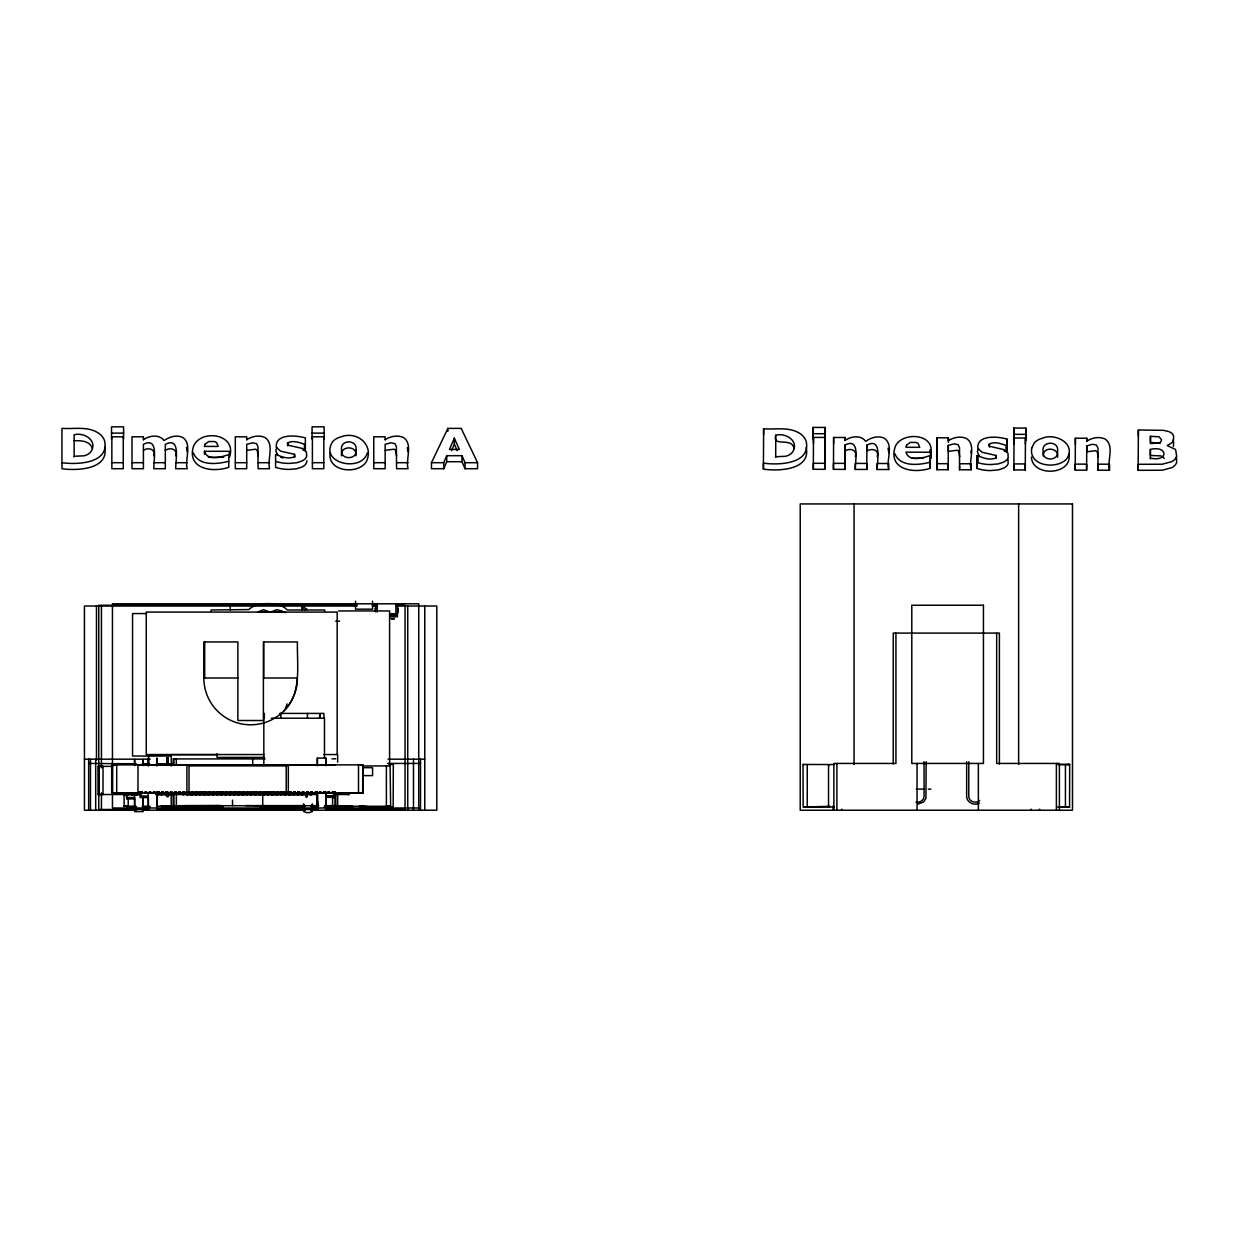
<?xml version="1.0" encoding="UTF-8"?>
<svg xmlns="http://www.w3.org/2000/svg" width="1239" height="1239" viewBox="0 0 1239 1239"><rect width="100%" height="100%" fill="white"/><g stroke="black" fill="none" stroke-linecap="round" stroke-linejoin="round"><path stroke-width="1.5" d="M98.005 766.368L103.023 766.352L103.007 794.509L98.005 794.54L98.005 766.352L100.127 766.337M137.219 793.053L111.696 793.053L111.696 764.866L112.95 764.866M116.698 793.022L116.714 764.866L111.773 764.897M124.241 806.233L123.946 792.65M126.75 794.509L126.75 793.456M128.206 798.551L128.206 806.264L123.946 806.233M140.441 793.022L140.441 791.969M157.461 793.022L157.461 791.969M160.791 794.509L160.791 793.456M161.72 793.022L161.72 791.969M165.035 794.509L165.035 793.456M165.964 793.022L165.964 791.969M167.993 759.414L167.962 761.242C165.345 759.461 170.27 762.295 166.893 762.372L166.924 759.414L167.993 759.414L167.9 764.695M169.294 794.509L169.294 793.456M170.223 793.022L170.223 791.969M174.482 793.022L174.482 791.969M178.726 793.022L178.726 791.969M182.985 793.022L182.985 791.969M186.903 793.053L186.903 764.897M187.244 793.022L187.244 791.969M189.04 764.897L189.025 793.053L188.932 791.969M191.487 793.022L191.487 791.969M195.747 793.022L195.747 791.969M200.006 793.022L200.006 791.969M204.249 793.022L204.265 791.969M208.508 793.022L208.508 791.969M212.767 793.022L212.767 791.969M217.026 793.022L217.026 791.969M221.27 793.022L221.27 791.969M225.529 793.022L225.529 791.969M229.788 793.022L229.788 791.969M234.032 793.022L234.032 791.969M238.291 793.022L238.291 791.969M242.55 793.022L242.55 791.969M246.793 793.022L246.793 791.969M251.052 793.022L251.052 791.969M255.311 793.022L255.311 791.969M259.555 793.022L259.555 791.969M263.814 793.022L263.814 791.969M268.073 793.022L268.073 791.969M272.317 793.022L272.317 791.969M276.576 793.022L276.576 791.969M280.835 793.022L280.835 791.969M285.078 793.022L285.078 791.969M289.337 793.022L289.337 791.969M293.597 793.022L293.597 791.969M297.84 793.022L297.84 791.969M302.099 793.022L302.099 791.969M303.725 804.297C297.67 815.479 318.299 815.479 312.243 804.297M303.787 805.056L303.663 805.412M306.358 793.022L306.358 791.969M310.602 793.022L310.602 791.969M317.416 793.363L315.821 793.068M317.416 791.86L317.416 810.229L317.354 801.215M317.354 765.501L317.354 758.082L325.872 758.082L325.872 765.702M317.478 804.498L317.478 802.841M325.872 795.546L325.934 810.229L325.872 801.215M325.872 794.416L325.872 791.814M325.872 765.501L325.872 758.082M325.996 804.498L325.996 802.841M333.911 797.482L325.934 797.296M333.849 794.261L333.911 797.606L333.911 792.217L333.911 793.316M333.972 795.903L333.972 791.86M335.057 793.053L335.057 792.015L335.057 793.115L137.978 793.022L137.994 764.866L335.057 764.788M386.382 806.279L386.382 765.748M324.99 806.233L390.641 806.279L390.068 763.704M390.161 764.556L393.321 764.432L393.166 807.007M807.255 807.023L807.255 764.571M828.535 807.007L828.535 765.129M1065.432 807.038L1065.432 764.587M1057.843 807.038L1069.551 807.038L1069.691 764.463L1058.571 764.478M763.41 469.132L763.627 428.802C775.955 429.67 790.141 426.386 800.905 434.161A22.581 15.968 0 0 1 806.217 441.471C810.956 464.3 778.061 465.291 763.41 463.123L763.41 469.132C778.061 471.3 810.956 470.324 806.217 447.496M775.676 457.377L775.784 435.245C785.572 432.488 799.341 440.852 792.759 451.755A12.096 8.549 0 0 1 785.557 456.293L775.645 456.726M813.218 427.409L813.187 439.721L813.187 433.696L825.236 433.743L825.236 439.752L825.282 427.44L813.218 427.409L813.218 433.418M813.326 469.287L813.481 437.398L824.895 437.429L824.725 469.333L813.326 469.287L813.326 463.278L824.725 463.309L824.725 469.333M824.725 463.309L824.895 437.429M877.212 469.488C876.809 462.023 882.757 437.011 866.897 445.095L866.773 469.457L855.313 469.426C854.879 461.992 860.842 436.964 844.983 445.033L844.874 469.395L833.46 469.349L833.63 437.46L845.044 437.491L845.044 440.495C850.837 436.205 860.95 434.703 865.643 441.332C870.94 437.63 878.048 435.307 884.228 438.203C894.186 444.894 886.024 460.087 888.688 469.535L877.212 469.488L877.212 463.479L888.688 463.51L888.688 469.535M844.874 469.395L844.983 445.033M845.013 440.356L845.044 437.491M930.969 452.235C933.741 432.504 899.7 431.776 894.883 447.728C888.456 470.139 914.599 473.716 930.257 468.218L930.303 455.534C923.117 457.872 908.853 462.302 905.972 452.158L930.969 452.235L930.969 458.26L929.962 450.067M948.346 437.816L948.331 440.681C953.658 437.274 960.69 435.849 966.606 438.575C976.471 445.328 968.464 460.35 971.066 469.798L959.59 469.751L959.513 447.775L958.15 444.724L954.2 443.825L948.3 445.359L948.176 469.72L936.761 469.689L936.932 437.785L948.346 437.816L948.346 442.323M936.761 469.689L936.932 437.785M959.59 469.751L959.606 466.081M1007.973 459.22L1008.159 463.603A11.027 7.79 0 0 1 1003.807 468.048L998.262 469.922L990.642 470.572A32.168 22.736 0 0 1 977.075 468.45L977.106 455.611L978.051 455.611C983.518 458.43 990.534 460.443 996.388 457.826L996.017 455.472L982.171 452.266L977.865 448.472C976.425 434.486 998.107 436.36 1006.982 439.133L1006.982 445.157M1006.982 439.133L1006.935 451.693L1006.935 445.684C1001.484 444.027 994.994 441.007 989.388 444.058L989.388 447.078M1013.765 428.044L1013.719 440.356L1013.719 434.331L1025.784 434.378L1025.784 440.387L1025.83 428.09L1013.765 428.044L1013.765 434.068M1025.443 438.064L1025.273 469.968L1013.858 469.922L1014.029 438.033L1025.443 438.064L1025.443 444.073M1098.033 470.201L1097.955 448.208L1096.592 445.173L1092.643 444.274L1086.742 445.792L1086.618 470.154L1075.22 470.123L1075.375 438.219L1086.789 438.25L1086.789 441.27C1091.993 437.599 1099.148 436.329 1105.049 439.009C1114.914 445.761 1106.907 460.784 1109.509 470.231L1098.033 470.201L1098.033 464.176L1109.509 464.222L1109.509 470.231M1086.773 441.115L1086.789 438.25M1138.161 470.324L1138.378 429.979L1163.622 430.351L1168.78 431.575A9.339 6.598 0 0 1 1173.612 436.035L1173.457 440.449L1172.125 442.54L1167.2 445.591L1175.563 449.463L1176.694 456.324A12.963 9.169 0 0 1 1171.955 461.605L1162.197 464.222L1138.161 464.3L1138.161 470.324L1162.197 470.231L1171.955 467.614A12.963 9.169 0 0 0 1176.694 462.333L1176.4 456.788M1150.365 458.91L1150.381 449.447C1168.036 444.94 1168.826 462.395 1150.319 458.058M1150.458 436.314L1150.411 443.577L1158.93 443.066L1160.958 441.75L1161.532 439.768L1159.069 436.778L1150.458 436.314L1150.458 442.338L1160.169 443.314M375.154 611.23L375.169 608.039M375.68 611.896L375.742 603.532M377.276 611.911L377.337 603.532M395.938 603.672L395.845 616.96L390.533 616.852L390.548 613.692L395.876 613.723M397.44 616.976L397.533 603.672M398.013 612.453L398.044 608.194M166.754 764.649L166.94 760.467L168.039 760.483M330.193 452.731C326.926 471.889 358.334 475.157 366.45 461.497C374.209 444.847 357.018 430.537 340.818 436.918A15.813 11.182 0 0 0 332.672 441.657C318.671 463.262 361.695 472.895 367.379 452.793M229.447 457.299C237.764 433.542 200.006 428.353 193.315 446.892C186.981 469.318 213.139 472.818 228.781 467.258L228.781 454.589C221.611 456.959 207.378 461.404 204.435 451.29L229.447 451.29M127.354 794.602L127.509 793.533M131.613 794.602L131.752 793.533M135.856 794.602L136.011 793.533M140.115 794.602L140.27 793.533M153.806 793.115L153.961 792.062M157.678 794.509L158.22 793.456L157.88 794.602M158.065 793.115L158.205 792.062M158.607 793.022L158.762 791.969L159.072 793.115M161.937 794.509L161.937 793.456M162.324 793.115L162.464 792.062M162.867 793.022L163.021 791.969L163.316 793.115M166.196 794.509L166.181 793.456M166.568 793.115L166.723 792.062M167.126 793.022L167.265 791.969L167.575 793.115M170.44 794.509L170.44 793.456M170.827 793.115L170.982 792.062M171.369 793.022L171.524 791.969L171.834 793.115M175.086 793.115L175.226 792.062M175.628 793.022L175.783 791.969L176.077 793.115M179.33 793.115L179.485 792.062M179.887 793.022L180.027 791.969L180.336 793.115M182.799 793.533L182.66 794.602L183.961 794.602L183.961 793.533M183.589 793.115L183.744 792.062M184.131 793.022L184.286 791.969L184.596 793.115M186.903 794.602L187.058 793.533M187.848 793.115L187.987 792.062M188.39 793.022L188.545 791.969L188.839 793.115M191.162 794.602L191.317 793.533M192.091 793.115L192.246 792.062M192.649 793.022L192.788 791.969L193.098 793.115M195.421 794.602L195.561 793.533M196.351 793.115L196.505 792.062M196.908 793.022L197.047 791.969L197.357 793.115M199.665 794.602L199.82 793.533M200.61 793.115L200.749 792.062M201.152 793.022L201.307 791.969L201.601 793.115M203.924 794.602L204.079 793.533M204.853 793.115L205.008 792.062M205.411 793.022L205.55 791.969L205.86 793.115M208.183 794.602L208.322 793.533M209.112 793.115L209.267 792.062M209.67 793.022L209.809 791.969L210.119 793.115M212.442 794.602L212.581 793.533M213.371 793.115L213.511 792.062M213.913 793.022L214.068 791.969L214.362 793.115M216.686 794.602L216.84 793.533M217.615 793.115L217.77 792.062M218.172 793.022L218.327 791.969L218.622 793.115M220.945 794.602L221.084 793.533M221.874 793.115L222.029 792.062M222.431 793.022L222.571 791.969L222.881 793.115M225.204 794.602L225.343 793.533M226.133 793.115L226.272 792.062M226.675 793.022L226.83 791.969L227.124 793.115M229.447 794.602L229.602 793.533M230.377 793.115L230.531 792.062M230.934 793.022L231.089 791.969L231.383 793.115M233.706 794.602L233.861 793.533M234.636 793.115L234.791 792.062M235.193 793.022L235.333 791.969L235.642 793.115M237.965 794.602L238.105 793.533M238.895 793.115L239.034 792.062M239.437 793.022L239.592 791.969L239.886 793.115M242.209 794.602L242.364 793.533M243.138 793.115L243.293 792.062M243.696 793.022L243.851 791.969L244.145 793.115M246.468 794.602L246.623 793.533M247.397 793.115L247.552 792.062M247.955 793.022L248.094 791.969L248.404 793.115M250.727 794.602L250.867 793.533M251.656 793.115L251.796 792.062M252.198 793.022L252.353 791.969L252.663 793.115M254.971 794.602L255.126 793.533M255.915 793.115L256.055 792.062M259.23 794.602L259.385 793.533M260.159 793.115L260.314 792.062M263.489 794.602L263.628 793.533M264.418 793.115L264.557 792.062M267.732 794.602L267.887 793.533M268.677 793.115L268.817 792.062M271.991 794.602L272.146 793.533M272.921 793.115L273.076 792.062M276.251 794.602L276.39 793.533M277.18 793.115L277.335 792.062M280.494 794.602L280.649 793.533M284.753 794.602L284.908 793.533M286.24 793.022L286.194 764.866M289.012 794.602L289.152 793.533M293.256 794.602L293.411 793.533M294.743 793.022L294.897 791.969L295.192 793.115M297.515 794.602L297.67 793.533M299.002 793.022L299.141 791.969L299.451 793.115M301.774 794.602L301.913 793.533M303.245 793.022L303.4 791.969L303.71 793.115M306.018 794.602L306.172 793.533M307.504 793.022L307.659 791.969L307.953 793.115M310.431 793.533L310.277 794.602L310.277 793.533M311.763 793.022L311.903 791.969L312.213 793.115M319.724 793.115L319.863 792.062M323.968 793.115L324.122 792.062M328.227 793.115L328.381 792.062M332.486 793.115L332.625 792.062M341.577 455.828C339.765 445.235 357.823 445.281 355.98 455.828M1043.331 455.828C1042.804 446.133 1059.546 447.449 1057.533 457.176M306.962 460.629L306.653 462.41A11.027 7.79 0 0 1 302.331 466.871L296.802 468.76L289.198 469.426A32.168 22.736 0 0 1 275.6 467.351L275.6 454.512L276.545 454.512C282.012 457.315 289.043 459.313 294.897 456.664L294.51 454.31L280.633 451.151L276.312 447.387C274.795 433.387 296.493 435.199 305.367 437.94L305.367 450.5L302.595 449.649M1173.457 446.458L1173.612 442.044A9.339 6.598 0 0 0 1172.667 440.263M128.097 794.602L128.36 793.533M132.356 794.602L132.604 793.533M136.6 794.602L136.863 793.533M141.788 793.115L142.051 792.062M146.047 793.115L146.31 792.062M150.306 793.115L150.554 792.062M154.55 793.115L154.813 792.062M156.826 794.509L157.09 793.456M157.756 793.022L158.019 791.969L158.205 793.115M158.809 793.115L159.072 792.062L159.15 793.022M161.333 793.456L161.333 794.509M162.015 793.022L162.278 791.969L162.464 793.115M163.068 793.115L163.316 792.062L163.409 793.022M165.592 793.456L165.592 794.509M166.274 793.022L166.522 791.969L166.723 793.115M167.311 793.115L167.575 792.062L167.652 793.022M169.851 793.456L169.851 794.509M170.517 793.022L170.781 791.969L170.967 793.115M171.571 793.115L171.834 792.062L171.911 793.022M174.776 793.022L175.04 791.969L175.226 793.115M175.83 793.115L176.077 792.062L176.17 793.022M179.036 793.022L179.283 791.969L179.485 793.115M180.073 793.115L180.336 792.062L180.414 793.022M183.279 793.022L183.542 791.969L183.744 793.115M183.403 794.602L183.651 793.533M184.332 793.115L184.596 792.062M187.538 793.022L187.801 791.969L187.987 793.115M187.662 794.602L187.91 793.533M188.591 793.115L188.839 792.062M191.797 793.022L192.045 791.969L192.246 793.115M191.906 794.602L192.169 793.533M192.835 793.115L193.098 792.062M196.041 793.022L196.304 791.969L196.505 793.115M196.165 794.602L196.428 793.533M197.094 793.115L197.357 792.062M200.3 793.022L200.563 791.969L200.749 793.115M200.424 794.602L200.672 793.533M201.353 793.115L201.601 792.062M204.559 793.022L204.807 791.969L205.008 793.115M204.667 794.602L204.931 793.533M205.597 793.115L205.86 792.062M208.802 793.022L209.066 791.969L209.267 793.115M208.926 794.602L209.19 793.533M209.856 793.115L210.119 792.062M213.062 793.022L213.325 791.969L213.511 793.115M213.185 794.602L213.433 793.533M214.115 793.115L214.362 792.062M217.321 793.022L217.568 791.969L217.77 793.115M217.429 794.602L217.692 793.533M218.358 793.115L218.622 792.062M221.564 793.022L221.827 791.969L222.029 793.115M221.688 794.602L221.951 793.533M222.617 793.115L222.881 792.062M225.823 793.022L226.087 791.969L226.272 793.115M225.947 794.602L226.195 793.533M226.876 793.115L227.124 792.062M230.082 793.022L230.33 791.969L230.531 793.115M230.191 794.602L230.454 793.533M231.135 793.115L231.383 792.062M234.341 793.022L234.589 791.969L234.791 793.115M234.45 794.602L234.713 793.533M235.379 793.115L235.642 792.062M238.585 793.022L238.848 791.969L239.034 793.115M238.709 794.602L238.957 793.533M239.638 793.115L239.901 792.062M242.844 793.022L243.107 791.969L243.293 793.115M242.952 794.602L243.216 793.533M243.897 793.115L244.145 792.062M247.103 793.022L247.351 791.969L247.552 793.115M247.211 794.602L247.475 793.533M248.141 793.115L248.404 792.062M251.347 793.022L251.61 791.969L251.796 793.115M251.471 794.602L251.718 793.533M252.4 793.115L252.663 792.062M255.606 793.022L255.869 791.969L256.055 793.115M255.714 794.602L255.977 793.533M256.659 793.115L256.907 792.062L257 793.022M259.865 793.022L260.113 791.969L260.314 793.115M259.973 794.602L260.236 793.533M260.902 793.115L261.166 792.062L261.243 793.022M264.108 793.022L264.372 791.969L264.557 793.115M264.232 794.602L264.48 793.533M265.161 793.115L265.425 792.062L265.502 793.022M268.367 793.022L268.631 791.969L268.817 793.115M268.476 794.602L268.739 793.533M269.421 793.115L269.668 792.062L269.761 793.022M272.626 793.022L272.874 791.969L273.076 793.115M272.735 794.602L272.998 793.533M273.664 793.115L273.927 792.062L274.005 793.022M276.87 793.022L277.133 791.969L277.319 793.115M276.994 794.602L277.242 793.533M277.923 793.115L278.186 792.062L278.264 793.022M281.129 793.022L281.392 791.969M281.238 794.602L281.501 793.533M282.182 793.115L282.43 792.062L282.523 793.022M285.388 793.022L285.636 791.969M285.497 794.602L285.76 793.533M286.426 793.115L286.689 792.062L286.767 793.022M289.632 793.022L289.895 791.969M289.756 794.602L290.003 793.533M290.685 793.115L290.948 792.062L291.026 793.022M293.891 793.022L294.154 791.969M293.999 794.602L294.262 793.533M294.944 793.115L295.192 792.062L295.285 793.022M298.15 793.022L298.398 791.969M298.258 794.602L298.522 793.533M299.188 793.115L299.451 792.062L299.528 793.022M302.393 793.022L302.657 791.969M302.517 794.602L302.765 793.533M303.447 793.115L303.71 792.062L303.787 793.022M306.653 793.022L306.916 791.969M306.776 794.602L307.024 793.533M307.706 793.115L307.953 792.062L308.046 793.022M310.912 793.022L311.159 791.969M311.02 794.602L311.283 793.533M311.949 793.115L312.213 792.062L312.507 793.115M316.208 793.115L316.472 792.062M320.467 793.115L320.715 792.062M324.711 793.115L324.974 792.062M328.97 793.115L329.233 792.062M333.229 793.115L333.477 792.062M285.264 709.08L287.138 703.907M443.717 468.714L443.717 462.705L446.737 455.689L461.992 455.689L465.028 462.705L465.028 468.714L477.573 468.714L477.573 462.705L461.187 428.384L447.883 428.384L431.482 462.705L431.482 468.714L443.717 468.714L446.737 461.713L446.737 455.689M454.372 438.157L449.416 449.463L459.328 449.463L454.372 438.157L454.372 444.166L451.538 450.64M276.886 447.403L275.77 450.671L277.939 455.549M978.485 448.503L977.339 451.77L979.476 456.649M283.716 711.093C302.285 692.942 296.818 665.157 297.422 641.941L263.396 641.941L263.396 720.509L237.873 720.509L237.873 641.941L203.831 641.941L203.831 677.996A46.788 46.788 0 0 0 250.634 724.8A46.788 46.788 0 0 0 297.422 677.996L263.396 677.996M979.677 800.487C976.053 804.08 968.774 801.633 968.774 796.321L968.774 761.768M257.619 612.004L263.628 609.712L269.637 612.004M270.876 611.911L276.901 609.634L282.91 611.911M246.716 439.675C252.044 436.252 259.059 434.812 264.991 437.506C274.888 444.212 266.974 459.282 269.606 468.714L258.13 468.714L257.944 446.737L256.566 443.686L252.617 442.803L246.716 444.352L246.716 468.714L235.302 468.714L235.302 436.809L246.716 436.809L246.716 439.83M287.789 445.932L287.789 442.927C293.395 439.845 299.9 442.85 305.367 444.491M385.159 439.675C390.486 436.252 397.502 434.812 403.434 437.506C413.33 444.212 405.416 459.282 408.049 468.714L396.573 468.714L396.387 446.737L395.009 443.686L391.059 442.803L385.159 444.352L385.159 468.714L373.76 468.714L373.76 436.809L385.159 436.809L385.159 439.83M143.414 439.675C149.315 435.586 159.32 433.975 164.044 440.588C169.325 436.871 176.418 434.533 182.598 437.398C192.603 444.058 184.518 459.266 187.228 468.714L175.752 468.714C175.319 461.249 181.142 436.221 165.314 444.352L165.314 468.714L153.837 468.714C153.388 461.28 159.227 436.236 143.414 444.352L143.414 468.714L132 468.714L132 436.809L143.414 436.809L143.414 439.83M143.414 450.361C147.968 447.171 155.851 448.812 153.837 455.782M165.314 450.361C169.851 447.171 177.812 448.797 175.752 455.782M844.983 451.042C849.551 447.868 857.45 449.525 855.39 456.494M246.716 450.361L255.59 449.199L257.278 450.454L258.13 455.875M385.159 450.361L394.033 449.199L395.721 450.454L396.573 455.875M979.414 803.135C974.288 806.078 966.652 802.5 966.652 796.321L966.652 761.768M260.438 612.453L263.628 611.663L266.819 612.453M273.711 612.36L276.901 611.586L280.091 612.36M166.986 794.385L168.039 794.06M228.781 461.249C217.274 464.284 198.829 466.313 193.346 452.963M168.039 761.025L166.893 761.242L166.893 759.414M166.986 795.345L168.039 795.159M307.272 795.237L306.203 795.237M166.893 761.985L168.039 761.799M917.681 804.188L923.69 801.881L925.905 798.35L926.183 761.768M166.986 758.454L168.039 758.33M155.789 793.022L362.903 793.053L362.903 764.897L360.642 764.866M333.306 794.509L349.15 794.509L347.834 794.509M140.301 764.726L149.795 764.695M157.307 764.68L166.8 764.649M390.641 763.797L388.504 763.828M834.203 764.556L803.011 764.463L803.151 807.023M1067.569 764.571L1069.691 764.463L1057.843 764.587M111.696 793.022L112.95 793.022M98.005 794.509L99.244 794.509M124.101 806.155L125.201 806.155M203.134 806.992L161.566 806.976M803.584 807.023L829.588 806.326L828.535 806.992M1069.551 807.038L1058.571 806.945M124.241 763.782L127.106 763.813M803.29 764.494L804.065 764.54M337.287 793.022L362.903 793.053M392.748 806.883L391.741 806.976M111.525 433.123L123.59 433.123M312.073 433.123L324.138 433.123M74.139 440.805C80.705 440.372 89.967 440.867 92.383 448.379M74.139 456.262L84.051 455.813A12.096 8.549 0 0 0 91.221 451.244C97.742 440.31 83.927 432.008 74.139 434.781L74.139 456.912M208.291 457.299L223.67 457.299M446.737 461.713L461.992 461.713L465.028 468.714M61.95 462.705C76.586 464.826 109.512 463.727 104.618 440.914A22.581 15.968 0 0 0 99.259 433.619C88.449 425.891 74.278 429.205 61.95 428.384L61.95 468.714C76.586 470.851 109.512 469.751 104.618 446.938M111.851 462.705L123.265 462.705M132 462.705L143.414 462.705M153.837 462.705L165.314 462.705M175.752 462.705L187.228 462.705M235.302 462.705L246.716 462.705M258.13 462.705L269.606 462.705M312.398 462.705L323.813 462.705M373.76 462.705L385.159 462.705M396.573 462.705L408.049 462.705M431.482 462.705L443.717 462.705M465.028 462.705L477.573 462.705M356.909 605.282L98.764 605.282L98.764 809.485L148.85 809.485M372.32 605.282L376.16 605.282M397.363 605.282L405.06 605.282L405.06 809.485L326.074 809.485M357.08 606.01L84.438 606.01L84.438 810.244L136.12 810.198M372.552 606.01L376.919 606.01M396.186 606.01L436.809 606.01L436.809 810.198L310.679 810.198M338.526 610.951L389.588 610.951L389.588 765.95L364.049 765.95M146.527 613.568L132.558 613.568L132.558 756.038L171.137 756.038M335.738 621.235L339.594 621.235M203.831 677.996L237.873 677.996M279.735 713.416L323.921 713.416L323.921 718.202M271.403 718.202L324.463 718.202L324.463 757.974M263.892 754.551L146.248 754.551L146.248 612.081L337.178 612.081L337.178 754.551M323.673 754.551L337.658 754.566L337.658 762.14M217.197 754.659L171.261 754.659L171.261 766.012M264.496 757.401L217.042 757.401L217.042 753.746M166.986 764.959L166.986 757.896L168.039 757.896L168.039 764.866M265.053 758.918L173.166 758.918L173.166 764.54M331.928 758.826L335.754 758.826M84.438 759.182L150.182 759.182M388.024 759.182L424.76 759.182M166.986 760.235L168.039 760.235M168.039 761.598L166.986 761.304M88.681 763.441L135.934 763.813M387.714 763.441L420.501 763.441M125.015 763.735L135.794 763.704M156.377 763.704L172.159 763.797L156.997 763.813M828.535 764.897L829.588 764.897M189.257 765.888L287.092 765.888M112.734 766.368L98.764 766.352L98.764 794.509L141.029 794.54M363.104 767.684L372.567 767.684L372.567 775.614L363.104 775.614M916.241 789.15L924.495 789.15M928.29 789.15L930.907 789.15M189.257 792.015L287.092 792.015M140.998 793.022L112.455 793.022L112.455 764.866L362.81 764.866L362.624 793.022M177.471 793.502L273.401 793.502L273.292 794.602M166.986 793.688L168.039 793.688M156.176 794.447L172.453 794.509M177.471 794.54L316.363 794.509M124.287 794.509L141.292 794.524M155.773 794.602L175.334 794.54M188.669 794.602L307.318 794.602C304.205 793.657 309.192 793.657 306.203 794.478L306.018 793.533M166.986 795.841L168.039 795.841M148.262 796.088L140.286 795.996L140.286 791.783L140.332 797.513M325.872 796.088L333.849 796.088M325.872 796.181L333.849 796.181M134.571 797.482L126.595 797.575L126.688 793.254M134.617 798.876L126.641 798.969L126.641 793.037M184.518 805.629L220.542 805.474M245.771 805.629L305.119 805.629M310.865 805.629L318.516 805.629M325.052 805.629L337.658 805.629L337.658 794.276M318.655 805.722L171.261 805.722L171.199 793.533M125.015 806.233L135.794 806.155M142.284 806.233L149.47 806.186M160.822 806.171L223.221 806.217M255.358 806.14L304.453 806.016M311.454 806.047L317.989 806.093M324.99 806.109L351.938 806.155M359.434 806.155L365.118 806.14M386.382 806.155L390.347 806.186M156.997 806.264L223.221 806.31M255.358 806.233L305.088 806.341M310.741 806.341L318.284 806.341M128.206 806.961L126.703 806.961L130.885 806.992M177.688 806.527L223.221 806.728M259.973 806.728L304.453 806.697M312.197 806.527L317.989 806.728M325.733 806.697L342.274 806.527M366.729 806.527L367.797 806.527M828.535 806.558L829.588 806.558M1059.639 806.914L1065.432 806.914M1068.452 806.914L1069.412 806.945M127.88 806.883L136.584 806.883M142.485 806.992L150.229 806.976M163.502 806.883L223.221 806.961M259.973 806.93L304.453 806.961M312.197 806.868L317.989 806.868M324.308 806.883L352.666 806.976M360.224 806.976L393.026 806.914M803.631 806.945L834.203 807.007M324.556 807.007L353.022 807.007M360.611 807.007L391.183 806.914M418.751 807.998L112.455 807.998L112.455 603.796L418.751 603.796L418.72 810.244M156.563 809.485L318.377 809.485M142.439 810.198L305.104 810.244M315.124 806.279L314.056 806.279M317.803 807.007L316.812 807.007M911.734 458.198L923.272 458.229M844.874 463.371L833.46 463.34L833.46 469.349M936.761 463.665L948.176 463.696L948.176 469.72M959.59 463.742L971.066 463.773L971.066 469.798M324.448 764.788L333.911 764.819M390.548 614.606L395.861 614.637M166.986 757.896L168.039 757.927M166.986 758.33L168.039 758.454M279.58 610.347L285.59 612.639M916.024 802.02C919.71 803.011 924.062 800.286 924.062 796.321L924.062 761.768M166.986 760.607L168.039 760.885M166.986 795.159L168.039 795.345M166.986 794.06L168.039 794.385M280.633 457.176L283.142 457.95M302.192 606.243L307.365 609.464M301.635 607.915L305.522 610.331M1004.179 450.826L1006.022 451.693L1006.022 445.684M1164.288 458.322L1160.881 455.875L1150.381 455.472L1150.381 449.447M793.967 448.89C792.821 436.484 771.959 447.713 775.784 435.245M454.372 444.166L457.206 450.64M894.868 453.799C900.273 467.18 918.749 465.183 930.257 462.193L930.257 468.218M186.454 447.387L187.228 451.863M407.306 447.682L408.049 451.863M888.053 448.193L888.797 452.684M333.229 792.062L333.477 793.115M328.97 792.062L329.233 793.115M324.711 792.062L324.974 793.115M320.467 792.062L320.715 793.115M316.208 792.062L316.472 793.115M311.159 793.022L310.912 791.969L310.819 793.115M311.02 793.533L311.283 794.602M306.916 793.022L306.653 791.969L306.575 793.115M306.761 793.533L307.024 794.602M302.657 793.022L302.393 791.969L302.316 793.115M302.517 793.533L302.765 794.602M298.398 793.022L298.15 791.969L298.057 793.115M298.258 793.533L298.522 794.602M294.154 793.022L293.891 791.969L293.813 793.115M293.999 793.533L294.262 794.602M290.685 792.062L290.948 793.115M289.895 793.022L289.632 791.969L289.554 793.115M289.756 793.533L290.003 794.602M286.426 792.062L286.689 793.115M285.636 793.022L285.388 791.969L285.295 793.115M285.497 793.533L285.76 794.602M282.182 792.062L282.43 793.115M281.392 793.022L281.129 791.969L281.052 793.115M281.238 793.533L281.501 794.602M277.923 792.062L278.186 793.115M277.133 793.022L276.87 791.969L276.793 793.115M276.994 793.533L277.242 794.602M273.664 792.062L273.927 793.115M272.874 793.022L272.626 791.969L272.534 793.115M272.735 793.533L272.998 794.602M269.421 792.062L269.668 793.115M268.631 793.022L268.367 791.969L268.29 793.115M268.476 793.533L268.739 794.602M265.161 792.062L265.425 793.115M264.372 793.022L264.108 791.969L264.031 793.115M264.232 793.533L264.48 794.602M260.902 792.062L261.166 793.115M260.113 793.022L259.865 791.969L259.772 793.115M259.973 793.533L260.236 794.602M256.659 792.062L256.907 793.115M255.869 793.022L255.606 791.969L255.528 793.115M255.714 793.533L255.977 794.602M251.61 793.022L251.347 791.969L251.269 793.115M251.471 793.533L251.718 794.602M247.351 793.022L247.103 791.969L247.01 793.115M247.211 793.533L247.475 794.602M243.092 793.022L242.844 791.969L242.751 793.115M242.952 793.533L243.216 794.602M238.848 793.022L238.585 791.969L238.508 793.115M238.709 793.533L238.957 794.602M234.589 793.022L234.326 791.969L234.248 793.115M234.45 793.533L234.713 794.602M230.33 793.022L230.082 791.969L229.989 793.115M230.191 793.533L230.454 794.602M226.087 793.022L225.823 791.969L225.746 793.115M225.947 793.533L226.195 794.602M221.564 791.969L221.827 793.022M221.688 793.533L221.951 794.602M217.321 791.969L217.568 793.022M217.429 793.533L217.692 794.602M213.062 791.969L213.325 793.022M213.185 793.533L213.433 794.602M208.802 791.969L209.066 793.022M208.926 793.533L209.19 794.602M204.559 791.969L204.807 793.022M204.667 793.533L204.931 794.602M200.3 791.969L200.563 793.022M200.408 793.533L200.672 794.602M196.041 791.969L196.304 793.022M196.165 793.533L196.412 794.602M191.797 791.969L192.045 793.022M191.906 793.533L192.169 794.602M187.538 791.969L187.801 793.022M187.647 793.533L187.91 794.602M183.279 791.969L183.542 793.022M179.036 791.969L179.283 793.022M174.776 791.969L175.04 793.022M170.517 791.969L170.781 793.022M166.274 791.969L166.522 793.022M162.015 791.969L162.278 793.022M157.756 791.969L158.019 793.022M156.826 793.456L157.09 794.509M154.55 792.062L154.813 793.115M150.306 792.062L150.554 793.115M146.047 792.062L146.31 793.115M141.788 792.062L142.051 793.115M136.6 793.533L136.863 794.602M132.356 793.533L132.604 794.602M128.097 793.533L128.36 794.602M332.486 792.062L332.625 793.115M328.227 792.062L328.381 793.115M323.968 792.062L324.122 793.115M319.724 792.062L319.863 793.115M311.763 791.969L311.903 793.022M307.504 791.969L307.659 793.022M303.245 791.969L303.4 793.022M301.774 793.533L301.913 794.602M299.002 791.969L299.141 793.022M297.515 793.533L297.67 794.602M294.743 791.969L294.897 793.022M293.256 793.533L293.411 794.602M289.012 793.533L289.152 794.602M284.753 793.533L284.908 794.602M280.494 793.533L280.649 794.602M276.251 793.533L276.39 794.602M271.991 793.533L272.146 794.602M267.732 793.533L267.887 794.602M263.489 793.533L263.628 794.602M259.23 793.533L259.385 794.602M254.971 793.533L255.126 794.602M252.198 791.969L252.353 793.022M250.727 793.533L250.867 794.602M247.955 791.969L248.094 793.022M246.468 793.533L246.623 794.602M243.696 791.969L243.851 793.022M242.209 793.533L242.364 794.602M239.437 791.969L239.592 793.022M237.965 793.533L238.105 794.602M235.193 791.969L235.333 793.022M233.706 793.533L233.846 794.602M230.934 791.969L231.073 793.022M229.447 793.533L229.602 794.602M226.675 791.969L226.83 793.022M225.204 793.533L225.343 794.602M222.431 791.969L222.571 793.022M220.945 793.533L221.084 794.602M218.172 791.969L218.312 793.022M216.686 793.533L216.84 794.602M213.913 791.969L214.068 793.022M212.427 793.533L212.581 794.602M209.654 791.969L209.809 793.022M208.183 793.533L208.322 794.602M205.411 791.969L205.55 793.022M203.924 793.533L204.079 794.602M201.152 791.969L201.307 793.022M199.665 793.533L199.82 794.602M196.893 791.969L197.047 793.022M195.421 793.533L195.561 794.602M192.649 791.969L192.788 793.022M191.162 793.533L191.317 794.602M188.39 791.969L188.545 793.022M186.903 793.533L187.058 794.602M184.131 791.969L184.286 793.022M179.887 791.969L180.027 793.022M175.628 791.969L175.783 793.022M171.369 791.969L171.524 793.022M167.126 791.969L167.265 793.022M162.867 791.969L163.021 793.022M158.607 791.969L158.762 793.022M157.678 793.456L157.833 794.509M153.806 792.062L153.961 793.115M140.115 793.533L140.27 794.602M135.856 793.533L136.011 794.602M131.613 793.533L131.752 794.602M127.354 793.533L127.493 794.602M1068.947 454.14C1072.742 475.42 1032.149 477.232 1031.421 457.052M229.169 451.585L229.447 454.403M971.004 450.702L971.175 452.947M1098.11 457.361L1097.305 451.941L1095.617 450.671L1086.742 451.817L1086.742 445.792M959.667 456.912L958.862 451.492L957.174 450.237L948.3 451.368L948.3 445.359M877.289 456.556C879.411 449.587 871.435 447.929 866.897 451.12L866.897 445.095M362.841 774.251L362.764 793.022M333.972 794.261L333.972 795.655M325.996 801.215L325.996 807.286M325.872 794.261L325.934 797.606M317.478 801.215L317.478 807.286M317.354 758.082L317.354 765.702M315.821 792.217L315.821 793.363M312.29 805.582L312.29 808.757M312.228 804.08L312.228 811.715M312.166 804.591L312.166 805.412M303.787 805.582L303.787 808.757M303.725 804.08L303.725 811.715M167.993 762.372L166.924 762.372M125.48 793.409L125.48 794.509L125.48 793.456M1138.378 429.979L1138.378 436.004M1086.618 470.154L1086.618 464.145L1075.22 464.114L1075.22 470.123M1075.375 438.219L1075.375 444.243M1059.407 810.229L1059.407 763.441L996.667 763.441L996.667 633.098M1056.387 763.441L1056.387 810.229M1039.567 809.191L1039.567 810.275M1031.065 809.191L1031.065 810.275M1025.83 428.09L1025.83 434.099M1025.273 469.968L1025.273 463.944L1013.858 463.913L1013.858 469.922M1018.644 503.932L1018.644 764.556M1014.029 438.033L1014.029 444.042M999.393 764.029L999.393 633.098L893.257 633.098L893.257 764.029M996.017 455.472L996.017 458.476M978.361 763.441L978.361 810.229M978.051 455.611L978.051 461.636L977.106 461.636L977.106 455.611M977.075 468.45L977.075 462.441A32.168 22.736 0 0 0 990.642 464.548L998.262 463.913L1003.807 462.039A11.027 7.79 0 0 0 1008.159 457.578L1007.973 453.211L1003.962 449.633L989.791 446.334A2.416 1.719 0 0 1 989.372 444.058M930.303 455.534L930.303 461.543M917.046 763.441L917.046 810.229M895.936 633.098L895.936 763.441L833.878 763.441L833.878 810.229M866.773 469.457L866.773 463.448L855.313 463.401L855.313 469.426M854.058 503.932L854.058 764.556M841.637 809.191L841.637 810.275M836.898 763.441L836.898 810.229M833.63 437.46L833.63 443.469M833.119 805.892L833.119 810.275M825.282 427.44L825.282 433.464M813.481 437.398L813.481 443.407M763.627 428.802L763.627 434.812M461.992 455.689L461.992 461.713M447.883 428.384L447.883 431.389M424.76 606.01L424.76 810.244M420.501 759.182L420.501 810.244M413.485 759.182L413.485 810.244M407.739 606.01L407.739 810.198M375.247 809.144L375.247 810.229M372.567 601.24L372.567 609.17L355.547 609.17L355.547 601.24M366.729 809.144L366.729 810.229M363.197 805.861L363.197 810.244M360.518 805.954L360.518 809.516M358.505 764.866L358.505 793.022M354.695 808.959L354.695 810.244M352.015 805.954L352.015 809.516M341.205 805.923L341.205 806.961M335.754 794.385L335.754 805.629M334.948 794.385L334.948 805.629M333.849 791.86L333.911 797.575M332.594 798.133L332.594 805.629M332.098 792.062L332.098 793.115M329.528 792.062L329.528 793.115M327.839 792.062L327.839 793.115M325.934 797.482L325.934 804.994M325.872 792.139L325.934 805.489M325.268 792.062L325.268 793.115M324.695 611.044L324.695 609.975L287.216 609.975L285.528 608.272A21.264 10.64 0 0 0 248.776 609.573L211.095 609.975L211.095 611.044M324.138 439.148L324.138 426.836L312.073 426.836L312.073 439.148M323.58 792.062L323.58 793.115M321.025 792.062L321.025 793.115M319.337 792.062L319.337 793.115M317.416 792.015L317.416 804.994M317.354 791.86L317.416 805.489M316.766 792.062L316.766 793.115M315.078 792.062L315.078 793.115M311.578 793.533L311.578 794.602L309.889 794.602L309.889 793.533M308.263 792.062L308.263 793.115M307.442 713.416L307.442 718.202M305.63 793.533L305.63 794.602M304.453 444.491L304.453 450.5M304.004 792.062L304.004 793.115M303.075 793.533L303.075 794.602M301.851 605.205L301.851 609.975M301.387 793.533L301.387 794.602M299.745 792.062L299.745 793.115M298.816 793.533L298.816 794.602M297.128 793.533L297.128 794.602M295.502 792.062L295.502 793.115M294.51 454.31L294.51 457.315M294.557 793.533L294.557 794.602M292.869 793.533L292.869 794.602M291.242 792.062L291.242 793.115M290.313 793.533L290.313 794.602M288.625 793.533L288.625 794.602M288.315 764.866L288.315 793.022M287.68 806.496L287.68 810.244M286.983 792.062L286.983 793.115M286.054 793.533L286.054 794.602M284.366 793.533L284.366 794.602M282.74 792.062L282.74 793.115M281.795 793.533L281.795 794.602M280.85 713.416L280.85 718.202M280.107 793.533L280.107 794.602M278.481 792.062L278.481 793.115M277.551 793.533L277.551 794.602M275.863 793.533L275.863 794.602M274.222 792.062L274.222 793.115M271.604 793.533L271.604 794.602M269.963 792.062L269.963 793.115M269.033 793.533L269.033 794.602M267.345 793.533L267.345 794.602M265.719 792.062L265.719 793.115M264.79 793.533L264.79 794.602M264.356 713.416L264.356 718.202M263.752 641.941L263.752 677.996M263.83 718.202L263.83 765.563M263.102 793.533L263.102 794.602M262.714 794.478L262.714 805.722M261.46 792.062L261.46 793.115M260.531 793.533L260.531 794.602M258.843 793.533L258.843 794.602M257.201 792.062L257.201 793.115M256.272 793.533L256.272 794.602M254.584 793.533L254.584 794.602M252.957 792.062L252.957 793.115M252.741 759.213L252.741 765.021M252.741 791.969L252.741 793.022M252.028 793.533L252.028 794.602M250.34 793.533L250.34 794.602M248.481 791.969L248.698 793.115M247.769 793.533L247.769 794.602M246.081 793.533L246.081 794.602M244.439 792.062L244.439 793.115M244.238 791.969L244.238 793.022M243.51 793.533L243.51 794.602M241.822 793.533L241.822 794.602M239.979 791.969L240.196 793.115M239.266 793.533L239.266 794.602M237.578 793.533L237.578 794.602M235.937 792.062L235.937 793.115M235.72 791.969L235.72 793.022M235.007 793.533L235.007 794.602M233.319 793.533L233.319 794.602M232.514 800.1L232.514 805.722M231.476 791.969L231.678 793.115M230.748 793.533L230.748 794.602M230.222 605.205L230.222 609.975M229.06 793.533L229.06 794.602M227.434 792.062L227.434 793.115M227.217 791.969L227.217 793.022M226.489 793.533L226.489 794.602M224.817 793.533L224.817 794.602M222.958 791.969L223.175 793.115M222.246 793.533L222.246 794.602M221.487 792.062L221.487 793.115M220.557 793.533L220.557 794.602M220.557 806.496L220.557 810.244M218.916 792.062L218.916 793.115M218.699 791.969L218.699 793.022M217.987 793.533L217.987 794.602M217.228 792.062L217.228 793.115M216.298 793.533L216.298 794.602M214.455 791.969L214.672 793.115M213.728 793.533L213.728 794.602M212.984 792.062L212.984 793.115M212.055 793.533L212.055 794.602M210.413 792.062L210.413 793.115M210.196 791.969L210.196 793.022M209.484 793.533L209.484 794.602M208.725 792.062L208.725 793.115M207.796 793.533L207.796 794.602M205.937 791.969L206.154 793.115M205.225 793.533L205.225 794.602M204.683 641.941L204.683 677.996M204.435 451.29L204.435 454.295M204.466 792.062L204.466 793.115M203.537 793.533L203.537 794.602M201.911 792.062L201.911 793.115M201.694 791.969L201.694 793.022M200.966 793.533L200.966 794.602M200.222 792.062L200.222 793.115M199.278 793.533L199.278 794.602M197.435 791.969L197.651 793.115M196.722 793.533L196.722 794.602M195.963 792.062L195.963 793.115M195.034 793.533L195.034 794.602M193.392 792.062L193.392 793.115M193.176 791.969L193.176 793.022M192.463 793.533L192.463 794.602M191.704 792.062L191.704 793.115M190.775 793.533L190.775 794.602M189.149 792.062L189.149 793.115M188.204 793.533L188.204 794.602L186.516 794.602L186.516 793.533M187.461 792.062L187.461 793.115M184.89 792.062L184.89 793.115M184.673 791.969L184.673 793.022M183.202 792.062L183.202 793.115M180.631 792.062L180.631 793.115M178.943 792.062L178.943 793.115M178.741 805.923L178.741 806.961M177.301 809.144L177.301 810.229M176.325 758.918L176.325 764.54M176.387 792.062L176.325 805.722M174.699 792.062L174.699 793.115M173.971 758.918L173.971 764.54M173.971 794.478L173.971 805.722M173.166 794.478L173.166 805.722M172.128 792.062L172.128 793.115M170.44 792.062L170.44 793.115M168.798 809.144L168.798 810.229M168.039 792.635L168.039 796.832M167.869 792.062L167.869 793.115M166.986 792.635L166.986 796.832M166.181 792.062L166.181 793.115M165.267 806.666L165.267 810.244M163.61 792.062L163.61 793.115M162.681 793.533L162.681 794.602M162.572 805.954L162.572 809.516M161.937 792.062L161.937 793.115M159.366 792.062L159.366 793.115M158.422 792.124L158.422 793.27M158.437 793.533L158.437 794.602M157.678 792.062L157.678 793.115M156.873 808.757L156.873 791.783L156.749 810.244M155.107 792.062L155.107 793.115M153.419 792.062L153.419 793.115M150.848 792.062L150.848 793.115M149.176 792.062L149.176 793.115M148.665 755.991L148.665 763.704M148.37 797.281L148.37 808.757M148.262 792.526L148.308 810.151M146.605 792.062L146.605 793.115M144.917 792.062L144.917 793.115M143.182 759.476L143.182 765.206M143.182 796.6L143.182 810.229M143.074 759.476L143.12 765.609M143.074 796.6L143.12 811.622L134.617 811.622L134.571 794.013M142.346 792.062L142.346 793.115M140.657 792.062L140.657 793.115M139.728 793.533L139.728 794.602M137.157 793.533L137.157 794.602M135.469 793.533L135.469 794.602M134.664 759.476L134.664 765.206M134.664 798.768L134.664 810.229M134.571 759.476L134.617 765.609M132.914 793.533L132.914 794.602M131.226 793.533L131.226 794.602M128.655 793.533L128.655 794.602M126.967 793.533L126.967 794.602M123.59 439.148L123.59 426.836L111.525 426.836L111.525 439.148M101.443 606.01L101.443 767.824M101.443 792.867L101.443 810.198M96.472 606.01L96.472 760.111M95.697 759.182L95.697 810.244M90.478 759.182L90.478 810.244M88.681 759.182L88.681 810.244M275.6 461.342A32.168 22.736 0 0 0 289.198 463.417L296.802 462.751L302.331 460.862A11.027 7.79 0 0 0 306.668 456.386L306.451 452.018L302.409 448.456L288.222 445.204A2.416 1.719 0 0 1 287.789 442.927M125.681 793.502L125.681 794.54L125.666 793.533M139.372 792.015L139.372 793.053L139.357 792.062M306.203 792.79L306.203 796.925L306.203 792.728M307.272 792.728L307.272 796.847L307.257 792.79M1031.746 447.991C1028.525 466.282 1056.371 469.658 1066.407 459.204C1077.233 444.228 1055.442 432.535 1042.433 438.219A15.813 11.182 0 0 0 1034.271 442.942L1031.746 447.991M355.98 449.819C357.823 460.227 339.78 460.227 341.577 449.819C339.765 439.226 357.823 439.272 355.98 449.819M141.2 792.062L141.045 793.115L141.045 792.062M145.443 792.062L145.304 793.115L145.304 792.062M149.702 792.062L149.563 793.115L149.547 792.062M157.276 793.533L157.136 794.602L157.136 793.533M161.535 793.533L161.38 794.602L161.38 793.533M165.794 793.533L165.639 794.602L165.639 793.533M170.037 793.533L169.898 794.602L169.898 793.533M256.612 791.969L256.458 793.022L256.458 791.969M260.856 791.969L260.717 793.022L260.717 791.969M265.115 791.969L264.96 793.022L264.96 791.969M269.374 791.969L269.219 793.022L269.219 791.969M273.618 791.969L273.478 793.022L273.478 791.969M277.877 791.969L277.722 793.022L277.722 791.969M281.578 792.062L281.439 793.115L281.439 792.062M282.136 791.969L281.981 793.022L281.981 791.969M285.837 792.062L285.682 793.115L285.682 792.062M290.096 792.062L289.941 793.115L289.941 792.062M290.638 791.969L290.484 793.022L290.484 791.969M294.34 792.062L294.201 793.115L294.201 792.062M298.599 792.062L298.444 793.115L298.444 792.062M302.858 792.062L302.703 793.115L302.703 792.062M307.102 792.062L306.962 793.115L306.962 792.062M311.361 792.062L311.206 793.115L311.206 792.062M315.62 792.062L315.465 793.115L315.465 792.062M1057.533 451.166C1059.299 461.558 1041.256 461.543 1043.114 451.12C1041.364 440.542 1059.422 440.604 1057.533 451.166M391.323 615.613L392.36 615.706L391.323 615.613M391.307 618.757L392.345 618.865L391.307 618.757M393.321 615.628L394.358 615.721L393.321 615.628M393.29 618.772L394.312 618.973L393.352 618.679M205.024 444.259L204.404 446.427L218.188 446.427L216.515 442.524L214.517 441.533L208.71 441.549L205.024 444.259M906.592 445.126L905.972 447.294L919.756 447.341L918.099 443.438L916.101 442.431L910.309 442.431L906.592 445.126M123.265 436.809L111.851 436.809L111.851 468.714L123.265 468.714L123.265 436.809M323.813 436.809L312.398 436.809L312.398 468.714L323.813 468.714L323.813 436.809M1072.478 503.932L800.224 503.932L800.224 810.229L1072.478 810.229L1072.478 503.932M983.441 605.236L911.796 605.236L911.796 763.441L983.441 763.441L983.441 605.236M320.204 713.974L319.538 717.66L320.204 713.974M149.47 763.766L142.284 763.782L149.47 763.735M148.308 797.389L140.332 797.389L148.308 797.482M168.039 761.164L166.986 761.025L168.039 761.257M334.871 793.022L334.855 791.922L334.871 793.022M139.171 793.022L139.171 791.922L139.171 793.022M156.873 765.795L156.873 757.989L156.764 765.795M148.37 765.795L148.37 757.989L148.262 765.795"/></g></svg>
